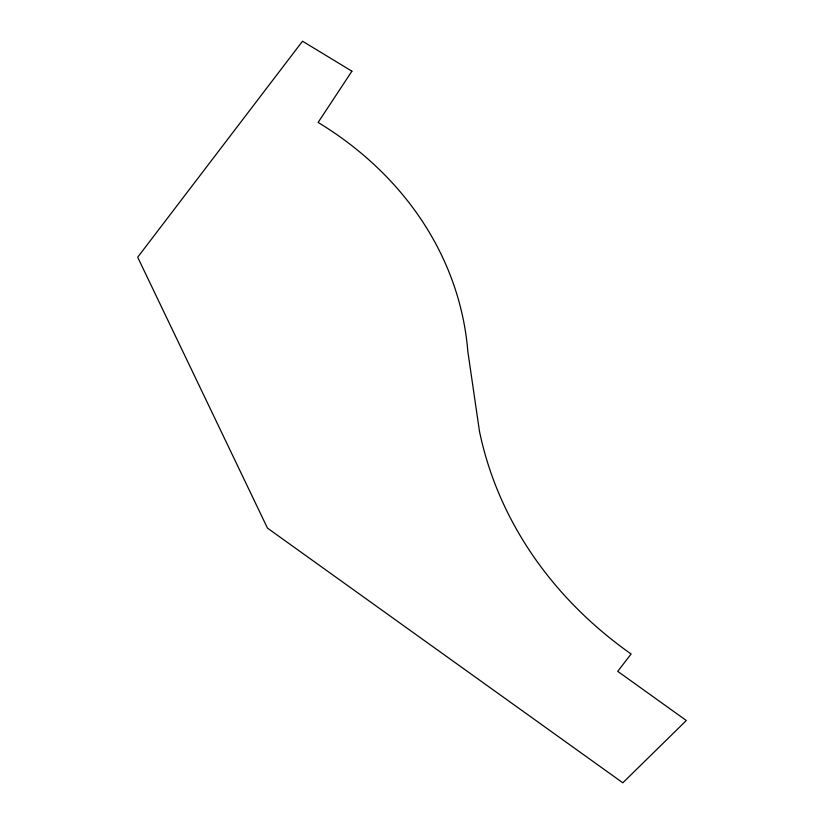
<?xml version="1.0" encoding="UTF-8"?>
<svg xmlns="http://www.w3.org/2000/svg" width="824" height="824" viewBox="0 0 824 824"><rect width="100%" height="100%" fill="white"/><g stroke="black" fill="none" stroke-linecap="round" stroke-linejoin="round"><path stroke-width="1.24" d="M351.899 71.194L318.116 122.436A383.933 322.359 -7.2 0 1 467.847 351.601L479.496 431.426A467.764 392.739 -7.2 0 0 631.122 653.999L617.722 671.344L686.32 720.506L622.831 782.8L267.46 528.112L137.68 257.232L302.521 41.2L351.899 71.194"/></g></svg>
